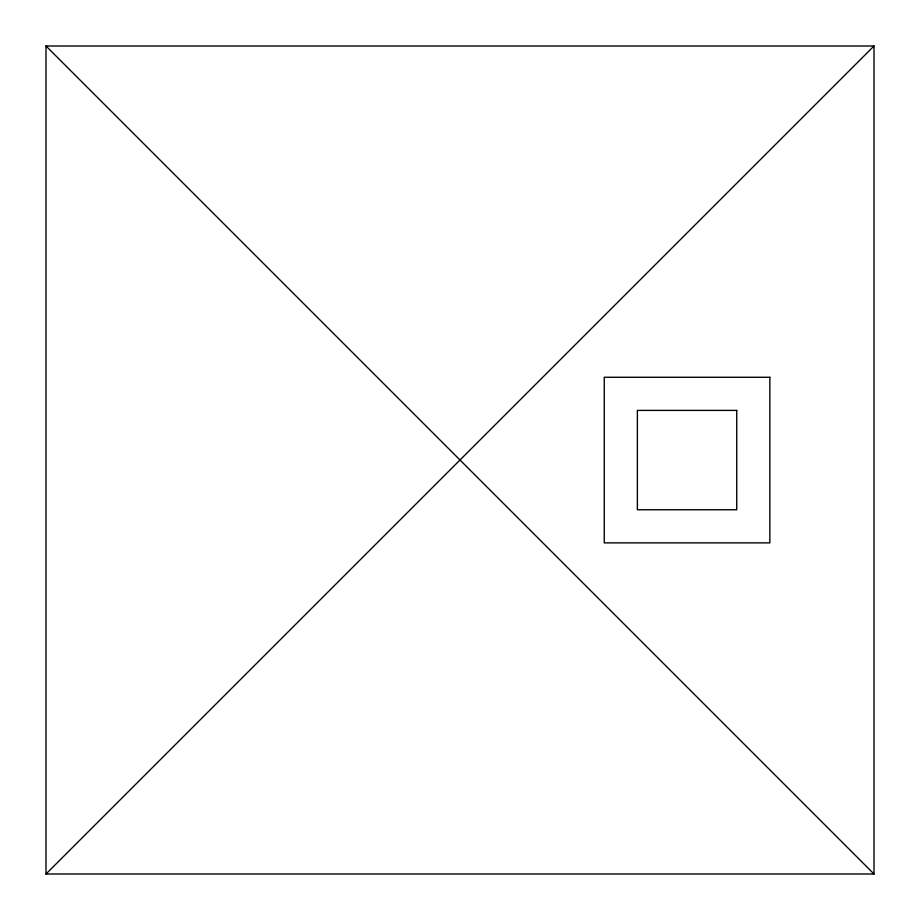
<?xml version="1.0" encoding="UTF-8"?>
<svg xmlns="http://www.w3.org/2000/svg" width="920" height="920" viewBox="0 0 920 920"><rect width="100%" height="100%" fill="white"/><g stroke="black" fill="none" stroke-linecap="round" stroke-linejoin="round"><path stroke-width="1.38" d="M46 874L874 46L46 46L46 874L874 874L874 46M46 46L874 874M769.856 377.28L604.256 377.28L604.256 542.88L769.856 542.88L769.856 377.28M736.736 410.4L637.376 410.4L637.376 509.76L736.736 509.76L736.736 410.4"/></g></svg>
